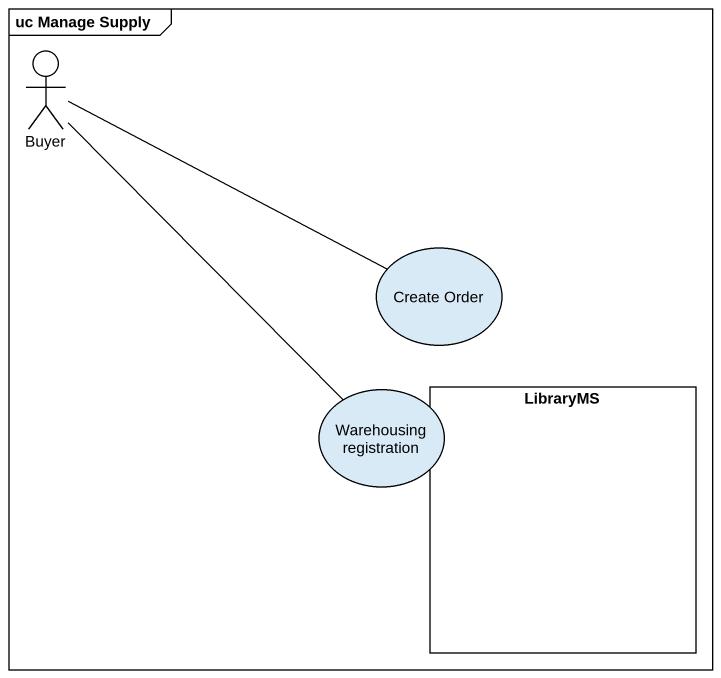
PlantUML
@startuml
mainframe uc Manage Supply
actor Buyer
usecase "Create Order" as Create_Order
usecase "Warehousing registration" as Warehousing_registration
rectangle LibraryMS
Buyer -right- Create_Order
Buyer -- Warehousing_registration
@enduml
